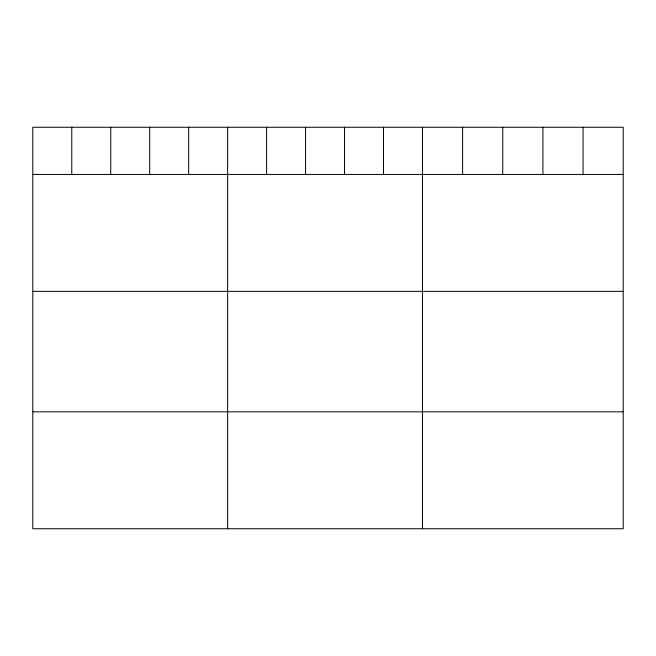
<?xml version="1.0" encoding="UTF-8"?>
<svg xmlns="http://www.w3.org/2000/svg" width="656" height="656" viewBox="0 0 656 656"><rect width="100%" height="100%" fill="white"/><g stroke="black" fill="none" stroke-linecap="round" stroke-linejoin="round"><path stroke-width="0.98" d="M623.2 174.447L623.2 528.744L32.8 528.744L32.8 127.256L623.2 127.256L623.2 174.447L32.8 174.447M32.8 291.362L623.2 291.362M32.8 411.829L623.2 411.829M583.053 127.256L583.053 174.447M542.906 127.256L542.906 174.447M502.758 127.256L502.758 174.447M462.611 127.256L462.611 174.447M422.464 127.256L422.464 528.744M383.498 127.256L383.498 174.447M344.531 127.256L344.531 174.447M305.565 127.256L305.565 174.447M266.598 127.256L266.598 174.447M227.632 127.256L227.632 528.744M188.666 127.256L188.666 174.447M149.699 127.256L149.699 174.447M110.733 127.256L110.733 174.447M71.766 127.256L71.766 174.447"/></g></svg>
